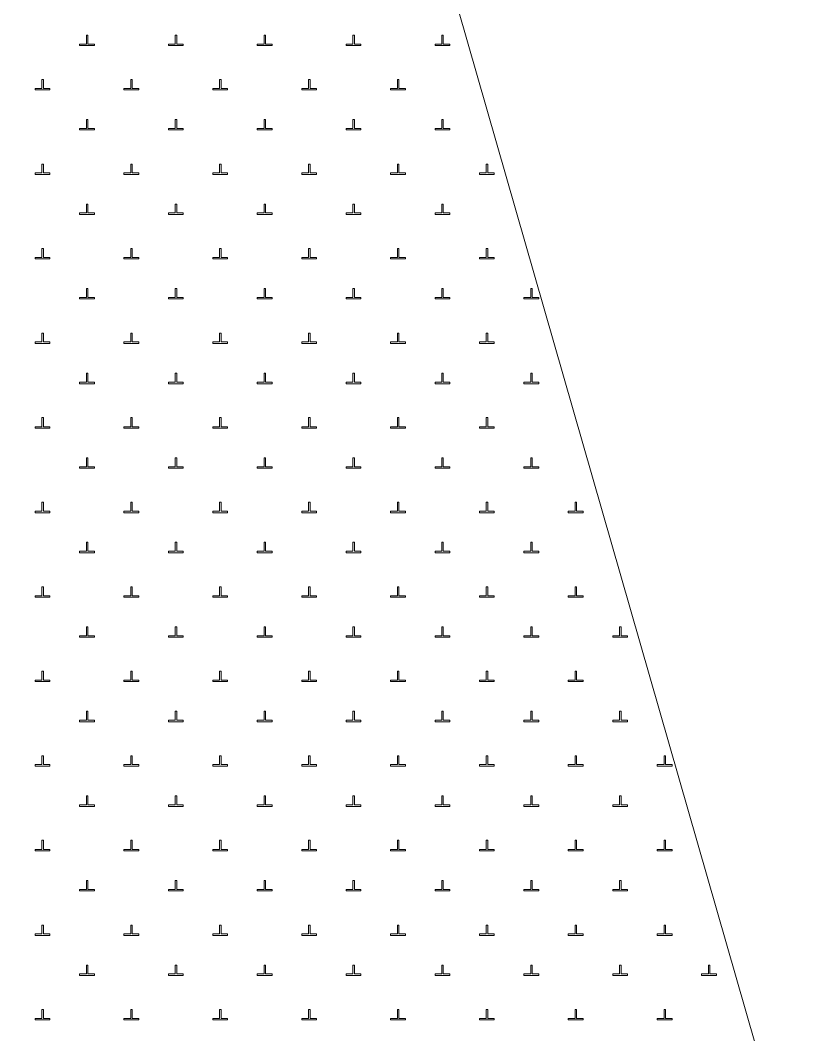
# Model space of a CAD drawing. Header units: metres. Extents: x 551390 to 552118, y 1837759 to 1838646.
# Drawn here: x 551946.41 to 551973.16, y 1838507.08 to 1838541.3 of the extents above; entities that cross this region are included whole.
import ezdxf

# ---------------------------------------------------------------- set-up
doc = ezdxf.new("R2010")
doc.units = ezdxf.units.M
doc.header["$LTSCALE"] = 0.8
doc.layers.add('10', color=7, linetype='Continuous', lineweight=13)
doc.layers.add('19', color=7, linetype='Continuous', lineweight=13)

msp = doc.modelspace()

# ---------------------------------------------------------------- linework, layer by layer
at = {"layer": '10'}
msp.add_lwpolyline([(551973.16, 1838500), (551951.16, 1838576.61), (551951.17, 1838576.63), (551932.18, 1838574.02), (551935.39, 1838524.4), (551872.61, 1838520.36), (551870.95, 1838519.99), (551873.12, 1838500)], dxfattribs=at)
at = {"layer": '19'}
for points in [[(551948.41, 1838540.45), (551948.91, 1838540.45), (551948.91, 1838540.5), (551948.69, 1838540.5), (551948.69, 1838540.8), (551948.64, 1838540.8), (551948.64, 1838540.5), (551948.41, 1838540.5)], [(551951.41, 1838540.45), (551951.91, 1838540.45), (551951.91, 1838540.5), (551951.69, 1838540.5), (551951.69, 1838540.8), (551951.64, 1838540.8), (551951.64, 1838540.5), (551951.41, 1838540.5)], [(551954.41, 1838540.45), (551954.91, 1838540.45), (551954.91, 1838540.5), (551954.69, 1838540.5), (551954.69, 1838540.8), (551954.64, 1838540.8), (551954.64, 1838540.5), (551954.41, 1838540.5)], [(551957.41, 1838540.45), (551957.91, 1838540.45), (551957.91, 1838540.5), (551957.69, 1838540.5), (551957.69, 1838540.8), (551957.64, 1838540.8), (551957.64, 1838540.5), (551957.41, 1838540.5)], [(551960.41, 1838540.45), (551960.91, 1838540.45), (551960.91, 1838540.5), (551960.69, 1838540.5), (551960.69, 1838540.8), (551960.64, 1838540.8), (551960.64, 1838540.5), (551960.41, 1838540.5)], [(551946.91, 1838538.95), (551947.41, 1838538.95), (551947.41, 1838539), (551947.19, 1838539), (551947.19, 1838539.3), (551947.14, 1838539.3), (551947.14, 1838539), (551946.91, 1838539)], [(551949.91, 1838538.95), (551950.41, 1838538.95), (551950.41, 1838539), (551950.19, 1838539), (551950.19, 1838539.3), (551950.14, 1838539.3), (551950.14, 1838539), (551949.91, 1838539)], [(551952.91, 1838538.95), (551953.41, 1838538.95), (551953.41, 1838539), (551953.19, 1838539), (551953.19, 1838539.3), (551953.14, 1838539.3), (551953.14, 1838539), (551952.91, 1838539)], [(551955.91, 1838538.95), (551956.41, 1838538.95), (551956.41, 1838539), (551956.19, 1838539), (551956.19, 1838539.3), (551956.14, 1838539.3), (551956.14, 1838539), (551955.91, 1838539)], [(551958.91, 1838538.95), (551959.41, 1838538.95), (551959.41, 1838539), (551959.19, 1838539), (551959.19, 1838539.3), (551959.14, 1838539.3), (551959.14, 1838539), (551958.91, 1838539)], [(551948.41, 1838537.6), (551948.91, 1838537.6), (551948.91, 1838537.65), (551948.69, 1838537.65), (551948.69, 1838537.95), (551948.64, 1838537.95), (551948.64, 1838537.65), (551948.41, 1838537.65)], [(551951.41, 1838537.6), (551951.91, 1838537.6), (551951.91, 1838537.65), (551951.69, 1838537.65), (551951.69, 1838537.95), (551951.64, 1838537.95), (551951.64, 1838537.65), (551951.41, 1838537.65)], [(551954.41, 1838537.6), (551954.91, 1838537.6), (551954.91, 1838537.65), (551954.69, 1838537.65), (551954.69, 1838537.95), (551954.64, 1838537.95), (551954.64, 1838537.65), (551954.41, 1838537.65)], [(551957.41, 1838537.6), (551957.91, 1838537.6), (551957.91, 1838537.65), (551957.69, 1838537.65), (551957.69, 1838537.95), (551957.64, 1838537.95), (551957.64, 1838537.65), (551957.41, 1838537.65)], [(551960.41, 1838537.6), (551960.91, 1838537.6), (551960.91, 1838537.65), (551960.69, 1838537.65), (551960.69, 1838537.95), (551960.64, 1838537.95), (551960.64, 1838537.65), (551960.41, 1838537.65)], [(551946.91, 1838536.1), (551947.41, 1838536.1), (551947.41, 1838536.15), (551947.19, 1838536.15), (551947.19, 1838536.45), (551947.14, 1838536.45), (551947.14, 1838536.15), (551946.91, 1838536.15)], [(551949.91, 1838536.1), (551950.41, 1838536.1), (551950.41, 1838536.15), (551950.19, 1838536.15), (551950.19, 1838536.45), (551950.14, 1838536.45), (551950.14, 1838536.15), (551949.91, 1838536.15)], [(551952.91, 1838536.1), (551953.41, 1838536.1), (551953.41, 1838536.15), (551953.19, 1838536.15), (551953.19, 1838536.45), (551953.14, 1838536.45), (551953.14, 1838536.15), (551952.91, 1838536.15)], [(551955.91, 1838536.1), (551956.41, 1838536.1), (551956.41, 1838536.15), (551956.19, 1838536.15), (551956.19, 1838536.45), (551956.14, 1838536.45), (551956.14, 1838536.15), (551955.91, 1838536.15)], [(551958.91, 1838536.1), (551959.41, 1838536.1), (551959.41, 1838536.15), (551959.19, 1838536.15), (551959.19, 1838536.45), (551959.14, 1838536.45), (551959.14, 1838536.15), (551958.91, 1838536.15)], [(551961.91, 1838536.1), (551962.41, 1838536.1), (551962.41, 1838536.15), (551962.19, 1838536.15), (551962.19, 1838536.45), (551962.14, 1838536.45), (551962.14, 1838536.15), (551961.91, 1838536.15)], [(551948.41, 1838534.75), (551948.91, 1838534.75), (551948.91, 1838534.8), (551948.69, 1838534.8), (551948.69, 1838535.1), (551948.64, 1838535.1), (551948.64, 1838534.8), (551948.41, 1838534.8)], [(551951.41, 1838534.75), (551951.91, 1838534.75), (551951.91, 1838534.8), (551951.69, 1838534.8), (551951.69, 1838535.1), (551951.64, 1838535.1), (551951.64, 1838534.8), (551951.41, 1838534.8)], [(551954.41, 1838534.75), (551954.91, 1838534.75), (551954.91, 1838534.8), (551954.69, 1838534.8), (551954.69, 1838535.1), (551954.64, 1838535.1), (551954.64, 1838534.8), (551954.41, 1838534.8)], [(551957.41, 1838534.75), (551957.91, 1838534.75), (551957.91, 1838534.8), (551957.69, 1838534.8), (551957.69, 1838535.1), (551957.64, 1838535.1), (551957.64, 1838534.8), (551957.41, 1838534.8)], [(551960.41, 1838534.75), (551960.91, 1838534.75), (551960.91, 1838534.8), (551960.69, 1838534.8), (551960.69, 1838535.1), (551960.64, 1838535.1), (551960.64, 1838534.8), (551960.41, 1838534.8)], [(551946.91, 1838533.25), (551947.41, 1838533.25), (551947.41, 1838533.3), (551947.19, 1838533.3), (551947.19, 1838533.6), (551947.14, 1838533.6), (551947.14, 1838533.3), (551946.91, 1838533.3)], [(551949.91, 1838533.25), (551950.41, 1838533.25), (551950.41, 1838533.3), (551950.19, 1838533.3), (551950.19, 1838533.6), (551950.14, 1838533.6), (551950.14, 1838533.3), (551949.91, 1838533.3)], [(551952.91, 1838533.25), (551953.41, 1838533.25), (551953.41, 1838533.3), (551953.19, 1838533.3), (551953.19, 1838533.6), (551953.14, 1838533.6), (551953.14, 1838533.3), (551952.91, 1838533.3)], [(551955.91, 1838533.25), (551956.41, 1838533.25), (551956.41, 1838533.3), (551956.19, 1838533.3), (551956.19, 1838533.6), (551956.14, 1838533.6), (551956.14, 1838533.3), (551955.91, 1838533.3)], [(551958.91, 1838533.25), (551959.41, 1838533.25), (551959.41, 1838533.3), (551959.19, 1838533.3), (551959.19, 1838533.6), (551959.14, 1838533.6), (551959.14, 1838533.3), (551958.91, 1838533.3)], [(551961.91, 1838533.25), (551962.41, 1838533.25), (551962.41, 1838533.3), (551962.19, 1838533.3), (551962.19, 1838533.6), (551962.14, 1838533.6), (551962.14, 1838533.3), (551961.91, 1838533.3)], [(551948.41, 1838531.9), (551948.91, 1838531.9), (551948.91, 1838531.95), (551948.69, 1838531.95), (551948.69, 1838532.25), (551948.64, 1838532.25), (551948.64, 1838531.95), (551948.41, 1838531.95)], [(551951.41, 1838531.9), (551951.91, 1838531.9), (551951.91, 1838531.95), (551951.69, 1838531.95), (551951.69, 1838532.25), (551951.64, 1838532.25), (551951.64, 1838531.95), (551951.41, 1838531.95)], [(551954.41, 1838531.9), (551954.91, 1838531.9), (551954.91, 1838531.95), (551954.69, 1838531.95), (551954.69, 1838532.25), (551954.64, 1838532.25), (551954.64, 1838531.95), (551954.41, 1838531.95)], [(551957.41, 1838531.9), (551957.91, 1838531.9), (551957.91, 1838531.95), (551957.69, 1838531.95), (551957.69, 1838532.25), (551957.64, 1838532.25), (551957.64, 1838531.95), (551957.41, 1838531.95)], [(551960.41, 1838531.9), (551960.91, 1838531.9), (551960.91, 1838531.95), (551960.69, 1838531.95), (551960.69, 1838532.25), (551960.64, 1838532.25), (551960.64, 1838531.95), (551960.41, 1838531.95)], [(551963.41, 1838531.9), (551963.91, 1838531.9), (551963.91, 1838531.95), (551963.69, 1838531.95), (551963.69, 1838532.25), (551963.64, 1838532.25), (551963.64, 1838531.95), (551963.41, 1838531.95)], [(551946.91, 1838530.4), (551947.41, 1838530.4), (551947.41, 1838530.45), (551947.19, 1838530.45), (551947.19, 1838530.75), (551947.14, 1838530.75), (551947.14, 1838530.45), (551946.91, 1838530.45)], [(551949.91, 1838530.4), (551950.41, 1838530.4), (551950.41, 1838530.45), (551950.19, 1838530.45), (551950.19, 1838530.75), (551950.14, 1838530.75), (551950.14, 1838530.45), (551949.91, 1838530.45)], [(551952.91, 1838530.4), (551953.41, 1838530.4), (551953.41, 1838530.45), (551953.19, 1838530.45), (551953.19, 1838530.75), (551953.14, 1838530.75), (551953.14, 1838530.45), (551952.91, 1838530.45)], [(551955.91, 1838530.4), (551956.41, 1838530.4), (551956.41, 1838530.45), (551956.19, 1838530.45), (551956.19, 1838530.75), (551956.14, 1838530.75), (551956.14, 1838530.45), (551955.91, 1838530.45)], [(551958.91, 1838530.4), (551959.41, 1838530.4), (551959.41, 1838530.45), (551959.19, 1838530.45), (551959.19, 1838530.75), (551959.14, 1838530.75), (551959.14, 1838530.45), (551958.91, 1838530.45)], [(551961.91, 1838530.4), (551962.41, 1838530.4), (551962.41, 1838530.45), (551962.19, 1838530.45), (551962.19, 1838530.75), (551962.14, 1838530.75), (551962.14, 1838530.45), (551961.91, 1838530.45)], [(551948.41, 1838529.04), (551948.91, 1838529.04), (551948.91, 1838529.09), (551948.69, 1838529.09), (551948.69, 1838529.4), (551948.64, 1838529.4), (551948.64, 1838529.09), (551948.41, 1838529.09)], [(551951.41, 1838529.04), (551951.91, 1838529.04), (551951.91, 1838529.09), (551951.69, 1838529.09), (551951.69, 1838529.4), (551951.64, 1838529.4), (551951.64, 1838529.09), (551951.41, 1838529.09)], [(551954.41, 1838529.04), (551954.91, 1838529.04), (551954.91, 1838529.09), (551954.69, 1838529.09), (551954.69, 1838529.4), (551954.64, 1838529.4), (551954.64, 1838529.09), (551954.41, 1838529.09)], [(551957.41, 1838529.04), (551957.91, 1838529.04), (551957.91, 1838529.09), (551957.69, 1838529.09), (551957.69, 1838529.4), (551957.64, 1838529.4), (551957.64, 1838529.09), (551957.41, 1838529.09)], [(551960.41, 1838529.04), (551960.91, 1838529.04), (551960.91, 1838529.09), (551960.69, 1838529.09), (551960.69, 1838529.4), (551960.64, 1838529.4), (551960.64, 1838529.09), (551960.41, 1838529.09)], [(551963.41, 1838529.04), (551963.91, 1838529.04), (551963.91, 1838529.09), (551963.69, 1838529.09), (551963.69, 1838529.4), (551963.64, 1838529.4), (551963.64, 1838529.09), (551963.41, 1838529.09)], [(551946.91, 1838527.54), (551947.41, 1838527.54), (551947.41, 1838527.59), (551947.19, 1838527.59), (551947.19, 1838527.9), (551947.14, 1838527.9), (551947.14, 1838527.59), (551946.91, 1838527.59)], [(551949.91, 1838527.54), (551950.41, 1838527.54), (551950.41, 1838527.59), (551950.19, 1838527.59), (551950.19, 1838527.9), (551950.14, 1838527.9), (551950.14, 1838527.59), (551949.91, 1838527.59)], [(551952.91, 1838527.54), (551953.41, 1838527.54), (551953.41, 1838527.59), (551953.19, 1838527.59), (551953.19, 1838527.9), (551953.14, 1838527.9), (551953.14, 1838527.59), (551952.91, 1838527.59)], [(551955.91, 1838527.54), (551956.41, 1838527.54), (551956.41, 1838527.59), (551956.19, 1838527.59), (551956.19, 1838527.9), (551956.14, 1838527.9), (551956.14, 1838527.59), (551955.91, 1838527.59)], [(551958.91, 1838527.54), (551959.41, 1838527.54), (551959.41, 1838527.59), (551959.19, 1838527.59), (551959.19, 1838527.9), (551959.14, 1838527.9), (551959.14, 1838527.59), (551958.91, 1838527.59)], [(551961.91, 1838527.54), (551962.41, 1838527.54), (551962.41, 1838527.59), (551962.19, 1838527.59), (551962.19, 1838527.9), (551962.14, 1838527.9), (551962.14, 1838527.59), (551961.91, 1838527.59)], [(551948.41, 1838526.19), (551948.91, 1838526.19), (551948.91, 1838526.24), (551948.69, 1838526.24), (551948.69, 1838526.54), (551948.64, 1838526.54), (551948.64, 1838526.24), (551948.41, 1838526.24)], [(551951.41, 1838526.19), (551951.91, 1838526.19), (551951.91, 1838526.24), (551951.69, 1838526.24), (551951.69, 1838526.54), (551951.64, 1838526.54), (551951.64, 1838526.24), (551951.41, 1838526.24)], [(551954.41, 1838526.19), (551954.91, 1838526.19), (551954.91, 1838526.24), (551954.69, 1838526.24), (551954.69, 1838526.54), (551954.64, 1838526.54), (551954.64, 1838526.24), (551954.41, 1838526.24)], [(551957.41, 1838526.19), (551957.91, 1838526.19), (551957.91, 1838526.24), (551957.69, 1838526.24), (551957.69, 1838526.54), (551957.64, 1838526.54), (551957.64, 1838526.24), (551957.41, 1838526.24)], [(551960.41, 1838526.19), (551960.91, 1838526.19), (551960.91, 1838526.24), (551960.69, 1838526.24), (551960.69, 1838526.54), (551960.64, 1838526.54), (551960.64, 1838526.24), (551960.41, 1838526.24)], [(551963.41, 1838526.19), (551963.91, 1838526.19), (551963.91, 1838526.24), (551963.69, 1838526.24), (551963.69, 1838526.54), (551963.64, 1838526.54), (551963.64, 1838526.24), (551963.41, 1838526.24)], [(551946.91, 1838524.69), (551947.41, 1838524.69), (551947.41, 1838524.74), (551947.19, 1838524.74), (551947.19, 1838525.04), (551947.14, 1838525.04), (551947.14, 1838524.74), (551946.91, 1838524.74)], [(551949.91, 1838524.69), (551950.41, 1838524.69), (551950.41, 1838524.74), (551950.19, 1838524.74), (551950.19, 1838525.04), (551950.14, 1838525.04), (551950.14, 1838524.74), (551949.91, 1838524.74)], [(551952.91, 1838524.69), (551953.41, 1838524.69), (551953.41, 1838524.74), (551953.19, 1838524.74), (551953.19, 1838525.04), (551953.14, 1838525.04), (551953.14, 1838524.74), (551952.91, 1838524.74)], [(551955.91, 1838524.69), (551956.41, 1838524.69), (551956.41, 1838524.74), (551956.19, 1838524.74), (551956.19, 1838525.04), (551956.14, 1838525.04), (551956.14, 1838524.74), (551955.91, 1838524.74)], [(551958.91, 1838524.69), (551959.41, 1838524.69), (551959.41, 1838524.74), (551959.19, 1838524.74), (551959.19, 1838525.04), (551959.14, 1838525.04), (551959.14, 1838524.74), (551958.91, 1838524.74)], [(551961.91, 1838524.69), (551962.41, 1838524.69), (551962.41, 1838524.74), (551962.19, 1838524.74), (551962.19, 1838525.04), (551962.14, 1838525.04), (551962.14, 1838524.74), (551961.91, 1838524.74)], [(551964.91, 1838524.69), (551965.41, 1838524.69), (551965.41, 1838524.74), (551965.19, 1838524.74), (551965.19, 1838525.04), (551965.14, 1838525.04), (551965.14, 1838524.74), (551964.91, 1838524.74)], [(551948.41, 1838523.34), (551948.91, 1838523.34), (551948.91, 1838523.39), (551948.69, 1838523.39), (551948.69, 1838523.69), (551948.64, 1838523.69), (551948.64, 1838523.39), (551948.41, 1838523.39)], [(551951.41, 1838523.34), (551951.91, 1838523.34), (551951.91, 1838523.39), (551951.69, 1838523.39), (551951.69, 1838523.69), (551951.64, 1838523.69), (551951.64, 1838523.39), (551951.41, 1838523.39)], [(551954.41, 1838523.34), (551954.91, 1838523.34), (551954.91, 1838523.39), (551954.69, 1838523.39), (551954.69, 1838523.69), (551954.64, 1838523.69), (551954.64, 1838523.39), (551954.41, 1838523.39)], [(551957.41, 1838523.34), (551957.91, 1838523.34), (551957.91, 1838523.39), (551957.69, 1838523.39), (551957.69, 1838523.69), (551957.64, 1838523.69), (551957.64, 1838523.39), (551957.41, 1838523.39)], [(551960.41, 1838523.34), (551960.91, 1838523.34), (551960.91, 1838523.39), (551960.69, 1838523.39), (551960.69, 1838523.69), (551960.64, 1838523.69), (551960.64, 1838523.39), (551960.41, 1838523.39)], [(551963.41, 1838523.34), (551963.91, 1838523.34), (551963.91, 1838523.39), (551963.69, 1838523.39), (551963.69, 1838523.69), (551963.64, 1838523.69), (551963.64, 1838523.39), (551963.41, 1838523.39)], [(551946.91, 1838521.84), (551947.41, 1838521.84), (551947.41, 1838521.89), (551947.19, 1838521.89), (551947.19, 1838522.19), (551947.14, 1838522.19), (551947.14, 1838521.89), (551946.91, 1838521.89)], [(551949.91, 1838521.84), (551950.41, 1838521.84), (551950.41, 1838521.89), (551950.19, 1838521.89), (551950.19, 1838522.19), (551950.14, 1838522.19), (551950.14, 1838521.89), (551949.91, 1838521.89)], [(551952.91, 1838521.84), (551953.41, 1838521.84), (551953.41, 1838521.89), (551953.19, 1838521.89), (551953.19, 1838522.19), (551953.14, 1838522.19), (551953.14, 1838521.89), (551952.91, 1838521.89)], [(551955.91, 1838521.84), (551956.41, 1838521.84), (551956.41, 1838521.89), (551956.19, 1838521.89), (551956.19, 1838522.19), (551956.14, 1838522.19), (551956.14, 1838521.89), (551955.91, 1838521.89)], [(551958.91, 1838521.84), (551959.41, 1838521.84), (551959.41, 1838521.89), (551959.19, 1838521.89), (551959.19, 1838522.19), (551959.14, 1838522.19), (551959.14, 1838521.89), (551958.91, 1838521.89)], [(551961.91, 1838521.84), (551962.41, 1838521.84), (551962.41, 1838521.89), (551962.19, 1838521.89), (551962.19, 1838522.19), (551962.14, 1838522.19), (551962.14, 1838521.89), (551961.91, 1838521.89)], [(551964.91, 1838521.84), (551965.41, 1838521.84), (551965.41, 1838521.89), (551965.19, 1838521.89), (551965.19, 1838522.19), (551965.14, 1838522.19), (551965.14, 1838521.89), (551964.91, 1838521.89)], [(551948.41, 1838520.49), (551948.91, 1838520.49), (551948.91, 1838520.54), (551948.69, 1838520.54), (551948.69, 1838520.84), (551948.64, 1838520.84), (551948.64, 1838520.54), (551948.41, 1838520.54)], [(551951.41, 1838520.49), (551951.91, 1838520.49), (551951.91, 1838520.54), (551951.69, 1838520.54), (551951.69, 1838520.84), (551951.64, 1838520.84), (551951.64, 1838520.54), (551951.41, 1838520.54)], [(551954.41, 1838520.49), (551954.91, 1838520.49), (551954.91, 1838520.54), (551954.69, 1838520.54), (551954.69, 1838520.84), (551954.64, 1838520.84), (551954.64, 1838520.54), (551954.41, 1838520.54)], [(551957.41, 1838520.49), (551957.91, 1838520.49), (551957.91, 1838520.54), (551957.69, 1838520.54), (551957.69, 1838520.84), (551957.64, 1838520.84), (551957.64, 1838520.54), (551957.41, 1838520.54)], [(551960.41, 1838520.49), (551960.91, 1838520.49), (551960.91, 1838520.54), (551960.69, 1838520.54), (551960.69, 1838520.84), (551960.64, 1838520.84), (551960.64, 1838520.54), (551960.41, 1838520.54)], [(551963.41, 1838520.49), (551963.91, 1838520.49), (551963.91, 1838520.54), (551963.69, 1838520.54), (551963.69, 1838520.84), (551963.64, 1838520.84), (551963.64, 1838520.54), (551963.41, 1838520.54)], [(551966.41, 1838520.49), (551966.91, 1838520.49), (551966.91, 1838520.54), (551966.69, 1838520.54), (551966.69, 1838520.84), (551966.64, 1838520.84), (551966.64, 1838520.54), (551966.41, 1838520.54)], [(551946.91, 1838518.99), (551947.41, 1838518.99), (551947.41, 1838519.04), (551947.19, 1838519.04), (551947.19, 1838519.34), (551947.14, 1838519.34), (551947.14, 1838519.04), (551946.91, 1838519.04)], [(551949.91, 1838518.99), (551950.41, 1838518.99), (551950.41, 1838519.04), (551950.19, 1838519.04), (551950.19, 1838519.34), (551950.14, 1838519.34), (551950.14, 1838519.04), (551949.91, 1838519.04)], [(551952.91, 1838518.99), (551953.41, 1838518.99), (551953.41, 1838519.04), (551953.19, 1838519.04), (551953.19, 1838519.34), (551953.14, 1838519.34), (551953.14, 1838519.04), (551952.91, 1838519.04)], [(551955.91, 1838518.99), (551956.41, 1838518.99), (551956.41, 1838519.04), (551956.19, 1838519.04), (551956.19, 1838519.34), (551956.14, 1838519.34), (551956.14, 1838519.04), (551955.91, 1838519.04)], [(551958.91, 1838518.99), (551959.41, 1838518.99), (551959.41, 1838519.04), (551959.19, 1838519.04), (551959.19, 1838519.34), (551959.14, 1838519.34), (551959.14, 1838519.04), (551958.91, 1838519.04)], [(551961.91, 1838518.99), (551962.41, 1838518.99), (551962.41, 1838519.04), (551962.19, 1838519.04), (551962.19, 1838519.34), (551962.14, 1838519.34), (551962.14, 1838519.04), (551961.91, 1838519.04)], [(551964.91, 1838518.99), (551965.41, 1838518.99), (551965.41, 1838519.04), (551965.19, 1838519.04), (551965.19, 1838519.34), (551965.14, 1838519.34), (551965.14, 1838519.04), (551964.91, 1838519.04)], [(551948.41, 1838517.64), (551948.91, 1838517.64), (551948.91, 1838517.69), (551948.69, 1838517.69), (551948.69, 1838517.99), (551948.64, 1838517.99), (551948.64, 1838517.69), (551948.41, 1838517.69)], [(551951.41, 1838517.64), (551951.91, 1838517.64), (551951.91, 1838517.69), (551951.69, 1838517.69), (551951.69, 1838517.99), (551951.64, 1838517.99), (551951.64, 1838517.69), (551951.41, 1838517.69)], [(551954.41, 1838517.64), (551954.91, 1838517.64), (551954.91, 1838517.69), (551954.69, 1838517.69), (551954.69, 1838517.99), (551954.64, 1838517.99), (551954.64, 1838517.69), (551954.41, 1838517.69)], [(551957.41, 1838517.64), (551957.91, 1838517.64), (551957.91, 1838517.69), (551957.69, 1838517.69), (551957.69, 1838517.99), (551957.64, 1838517.99), (551957.64, 1838517.69), (551957.41, 1838517.69)], [(551960.41, 1838517.64), (551960.91, 1838517.64), (551960.91, 1838517.69), (551960.69, 1838517.69), (551960.69, 1838517.99), (551960.64, 1838517.99), (551960.64, 1838517.69), (551960.41, 1838517.69)], [(551963.41, 1838517.64), (551963.91, 1838517.64), (551963.91, 1838517.69), (551963.69, 1838517.69), (551963.69, 1838517.99), (551963.64, 1838517.99), (551963.64, 1838517.69), (551963.41, 1838517.69)], [(551966.41, 1838517.64), (551966.91, 1838517.64), (551966.91, 1838517.69), (551966.69, 1838517.69), (551966.69, 1838517.99), (551966.64, 1838517.99), (551966.64, 1838517.69), (551966.41, 1838517.69)], [(551946.91, 1838516.14), (551947.41, 1838516.14), (551947.41, 1838516.19), (551947.19, 1838516.19), (551947.19, 1838516.49), (551947.14, 1838516.49), (551947.14, 1838516.19), (551946.91, 1838516.19)], [(551949.91, 1838516.14), (551950.41, 1838516.14), (551950.41, 1838516.19), (551950.19, 1838516.19), (551950.19, 1838516.49), (551950.14, 1838516.49), (551950.14, 1838516.19), (551949.91, 1838516.19)], [(551952.91, 1838516.14), (551953.41, 1838516.14), (551953.41, 1838516.19), (551953.19, 1838516.19), (551953.19, 1838516.49), (551953.14, 1838516.49), (551953.14, 1838516.19), (551952.91, 1838516.19)], [(551955.91, 1838516.14), (551956.41, 1838516.14), (551956.41, 1838516.19), (551956.19, 1838516.19), (551956.19, 1838516.49), (551956.14, 1838516.49), (551956.14, 1838516.19), (551955.91, 1838516.19)], [(551958.91, 1838516.14), (551959.41, 1838516.14), (551959.41, 1838516.19), (551959.19, 1838516.19), (551959.19, 1838516.49), (551959.14, 1838516.49), (551959.14, 1838516.19), (551958.91, 1838516.19)], [(551961.91, 1838516.14), (551962.41, 1838516.14), (551962.41, 1838516.19), (551962.19, 1838516.19), (551962.19, 1838516.49), (551962.14, 1838516.49), (551962.14, 1838516.19), (551961.91, 1838516.19)], [(551964.91, 1838516.14), (551965.41, 1838516.14), (551965.41, 1838516.19), (551965.19, 1838516.19), (551965.19, 1838516.49), (551965.14, 1838516.49), (551965.14, 1838516.19), (551964.91, 1838516.19)], [(551967.91, 1838516.14), (551968.41, 1838516.14), (551968.41, 1838516.19), (551968.19, 1838516.19), (551968.19, 1838516.49), (551968.14, 1838516.49), (551968.14, 1838516.19), (551967.91, 1838516.19)], [(551948.41, 1838514.78), (551948.91, 1838514.78), (551948.91, 1838514.83), (551948.69, 1838514.83), (551948.69, 1838515.14), (551948.64, 1838515.14), (551948.64, 1838514.83), (551948.41, 1838514.83)], [(551951.41, 1838514.78), (551951.91, 1838514.78), (551951.91, 1838514.83), (551951.69, 1838514.83), (551951.69, 1838515.14), (551951.64, 1838515.14), (551951.64, 1838514.83), (551951.41, 1838514.83)], [(551954.41, 1838514.78), (551954.91, 1838514.78), (551954.91, 1838514.83), (551954.69, 1838514.83), (551954.69, 1838515.14), (551954.64, 1838515.14), (551954.64, 1838514.83), (551954.41, 1838514.83)], [(551957.41, 1838514.78), (551957.91, 1838514.78), (551957.91, 1838514.83), (551957.69, 1838514.83), (551957.69, 1838515.14), (551957.64, 1838515.14), (551957.64, 1838514.83), (551957.41, 1838514.83)], [(551960.41, 1838514.78), (551960.91, 1838514.78), (551960.91, 1838514.83), (551960.69, 1838514.83), (551960.69, 1838515.14), (551960.64, 1838515.14), (551960.64, 1838514.83), (551960.41, 1838514.83)], [(551963.41, 1838514.78), (551963.91, 1838514.78), (551963.91, 1838514.83), (551963.69, 1838514.83), (551963.69, 1838515.14), (551963.64, 1838515.14), (551963.64, 1838514.83), (551963.41, 1838514.83)], [(551966.41, 1838514.78), (551966.91, 1838514.78), (551966.91, 1838514.83), (551966.69, 1838514.83), (551966.69, 1838515.14), (551966.64, 1838515.14), (551966.64, 1838514.83), (551966.41, 1838514.83)], [(551946.91, 1838513.28), (551947.41, 1838513.28), (551947.41, 1838513.33), (551947.19, 1838513.33), (551947.19, 1838513.64), (551947.14, 1838513.64), (551947.14, 1838513.33), (551946.91, 1838513.33)], [(551949.91, 1838513.28), (551950.41, 1838513.28), (551950.41, 1838513.33), (551950.19, 1838513.33), (551950.19, 1838513.64), (551950.14, 1838513.64), (551950.14, 1838513.33), (551949.91, 1838513.33)], [(551952.91, 1838513.28), (551953.41, 1838513.28), (551953.41, 1838513.33), (551953.19, 1838513.33), (551953.19, 1838513.64), (551953.14, 1838513.64), (551953.14, 1838513.33), (551952.91, 1838513.33)], [(551955.91, 1838513.28), (551956.41, 1838513.28), (551956.41, 1838513.33), (551956.19, 1838513.33), (551956.19, 1838513.64), (551956.14, 1838513.64), (551956.14, 1838513.33), (551955.91, 1838513.33)], [(551958.91, 1838513.28), (551959.41, 1838513.28), (551959.41, 1838513.33), (551959.19, 1838513.33), (551959.19, 1838513.64), (551959.14, 1838513.64), (551959.14, 1838513.33), (551958.91, 1838513.33)], [(551961.91, 1838513.28), (551962.41, 1838513.28), (551962.41, 1838513.33), (551962.19, 1838513.33), (551962.19, 1838513.64), (551962.14, 1838513.64), (551962.14, 1838513.33), (551961.91, 1838513.33)], [(551964.91, 1838513.28), (551965.41, 1838513.28), (551965.41, 1838513.33), (551965.19, 1838513.33), (551965.19, 1838513.64), (551965.14, 1838513.64), (551965.14, 1838513.33), (551964.91, 1838513.33)], [(551967.91, 1838513.28), (551968.41, 1838513.28), (551968.41, 1838513.33), (551968.19, 1838513.33), (551968.19, 1838513.64), (551968.14, 1838513.64), (551968.14, 1838513.33), (551967.91, 1838513.33)], [(551948.41, 1838511.93), (551948.91, 1838511.93), (551948.91, 1838511.98), (551948.69, 1838511.98), (551948.69, 1838512.28), (551948.64, 1838512.28), (551948.64, 1838511.98), (551948.41, 1838511.98)], [(551951.41, 1838511.93), (551951.91, 1838511.93), (551951.91, 1838511.98), (551951.69, 1838511.98), (551951.69, 1838512.28), (551951.64, 1838512.28), (551951.64, 1838511.98), (551951.41, 1838511.98)], [(551954.41, 1838511.93), (551954.91, 1838511.93), (551954.91, 1838511.98), (551954.69, 1838511.98), (551954.69, 1838512.28), (551954.64, 1838512.28), (551954.64, 1838511.98), (551954.41, 1838511.98)], [(551957.41, 1838511.93), (551957.91, 1838511.93), (551957.91, 1838511.98), (551957.69, 1838511.98), (551957.69, 1838512.28), (551957.64, 1838512.28), (551957.64, 1838511.98), (551957.41, 1838511.98)], [(551960.41, 1838511.93), (551960.91, 1838511.93), (551960.91, 1838511.98), (551960.69, 1838511.98), (551960.69, 1838512.28), (551960.64, 1838512.28), (551960.64, 1838511.98), (551960.41, 1838511.98)], [(551963.41, 1838511.93), (551963.91, 1838511.93), (551963.91, 1838511.98), (551963.69, 1838511.98), (551963.69, 1838512.28), (551963.64, 1838512.28), (551963.64, 1838511.98), (551963.41, 1838511.98)], [(551966.41, 1838511.93), (551966.91, 1838511.93), (551966.91, 1838511.98), (551966.69, 1838511.98), (551966.69, 1838512.28), (551966.64, 1838512.28), (551966.64, 1838511.98), (551966.41, 1838511.98)], [(551946.91, 1838510.43), (551947.41, 1838510.43), (551947.41, 1838510.48), (551947.19, 1838510.48), (551947.19, 1838510.78), (551947.14, 1838510.78), (551947.14, 1838510.48), (551946.91, 1838510.48)], [(551949.91, 1838510.43), (551950.41, 1838510.43), (551950.41, 1838510.48), (551950.19, 1838510.48), (551950.19, 1838510.78), (551950.14, 1838510.78), (551950.14, 1838510.48), (551949.91, 1838510.48)], [(551952.91, 1838510.43), (551953.41, 1838510.43), (551953.41, 1838510.48), (551953.19, 1838510.48), (551953.19, 1838510.78), (551953.14, 1838510.78), (551953.14, 1838510.48), (551952.91, 1838510.48)], [(551955.91, 1838510.43), (551956.41, 1838510.43), (551956.41, 1838510.48), (551956.19, 1838510.48), (551956.19, 1838510.78), (551956.14, 1838510.78), (551956.14, 1838510.48), (551955.91, 1838510.48)], [(551958.91, 1838510.43), (551959.41, 1838510.43), (551959.41, 1838510.48), (551959.19, 1838510.48), (551959.19, 1838510.78), (551959.14, 1838510.78), (551959.14, 1838510.48), (551958.91, 1838510.48)], [(551961.91, 1838510.43), (551962.41, 1838510.43), (551962.41, 1838510.48), (551962.19, 1838510.48), (551962.19, 1838510.78), (551962.14, 1838510.78), (551962.14, 1838510.48), (551961.91, 1838510.48)], [(551964.91, 1838510.43), (551965.41, 1838510.43), (551965.41, 1838510.48), (551965.19, 1838510.48), (551965.19, 1838510.78), (551965.14, 1838510.78), (551965.14, 1838510.48), (551964.91, 1838510.48)], [(551967.91, 1838510.43), (551968.41, 1838510.43), (551968.41, 1838510.48), (551968.19, 1838510.48), (551968.19, 1838510.78), (551968.14, 1838510.78), (551968.14, 1838510.48), (551967.91, 1838510.48)], [(551948.41, 1838509.08), (551948.91, 1838509.08), (551948.91, 1838509.13), (551948.69, 1838509.13), (551948.69, 1838509.43), (551948.64, 1838509.43), (551948.64, 1838509.13), (551948.41, 1838509.13)], [(551951.41, 1838509.08), (551951.91, 1838509.08), (551951.91, 1838509.13), (551951.69, 1838509.13), (551951.69, 1838509.43), (551951.64, 1838509.43), (551951.64, 1838509.13), (551951.41, 1838509.13)], [(551954.41, 1838509.08), (551954.91, 1838509.08), (551954.91, 1838509.13), (551954.69, 1838509.13), (551954.69, 1838509.43), (551954.64, 1838509.43), (551954.64, 1838509.13), (551954.41, 1838509.13)], [(551957.41, 1838509.08), (551957.91, 1838509.08), (551957.91, 1838509.13), (551957.69, 1838509.13), (551957.69, 1838509.43), (551957.64, 1838509.43), (551957.64, 1838509.13), (551957.41, 1838509.13)], [(551960.41, 1838509.08), (551960.91, 1838509.08), (551960.91, 1838509.13), (551960.69, 1838509.13), (551960.69, 1838509.43), (551960.64, 1838509.43), (551960.64, 1838509.13), (551960.41, 1838509.13)], [(551963.41, 1838509.08), (551963.91, 1838509.08), (551963.91, 1838509.13), (551963.69, 1838509.13), (551963.69, 1838509.43), (551963.64, 1838509.43), (551963.64, 1838509.13), (551963.41, 1838509.13)], [(551966.41, 1838509.08), (551966.91, 1838509.08), (551966.91, 1838509.13), (551966.69, 1838509.13), (551966.69, 1838509.43), (551966.64, 1838509.43), (551966.64, 1838509.13), (551966.41, 1838509.13)], [(551969.41, 1838509.08), (551969.91, 1838509.08), (551969.91, 1838509.13), (551969.69, 1838509.13), (551969.69, 1838509.43), (551969.64, 1838509.43), (551969.64, 1838509.13), (551969.41, 1838509.13)], [(551946.91, 1838507.58), (551947.41, 1838507.58), (551947.41, 1838507.63), (551947.19, 1838507.63), (551947.19, 1838507.93), (551947.14, 1838507.93), (551947.14, 1838507.63), (551946.91, 1838507.63)], [(551949.91, 1838507.58), (551950.41, 1838507.58), (551950.41, 1838507.63), (551950.19, 1838507.63), (551950.19, 1838507.93), (551950.14, 1838507.93), (551950.14, 1838507.63), (551949.91, 1838507.63)], [(551952.91, 1838507.58), (551953.41, 1838507.58), (551953.41, 1838507.63), (551953.19, 1838507.63), (551953.19, 1838507.93), (551953.14, 1838507.93), (551953.14, 1838507.63), (551952.91, 1838507.63)], [(551955.91, 1838507.58), (551956.41, 1838507.58), (551956.41, 1838507.63), (551956.19, 1838507.63), (551956.19, 1838507.93), (551956.14, 1838507.93), (551956.14, 1838507.63), (551955.91, 1838507.63)], [(551958.91, 1838507.58), (551959.41, 1838507.58), (551959.41, 1838507.63), (551959.19, 1838507.63), (551959.19, 1838507.93), (551959.14, 1838507.93), (551959.14, 1838507.63), (551958.91, 1838507.63)], [(551961.91, 1838507.58), (551962.41, 1838507.58), (551962.41, 1838507.63), (551962.19, 1838507.63), (551962.19, 1838507.93), (551962.14, 1838507.93), (551962.14, 1838507.63), (551961.91, 1838507.63)], [(551964.91, 1838507.58), (551965.41, 1838507.58), (551965.41, 1838507.63), (551965.19, 1838507.63), (551965.19, 1838507.93), (551965.14, 1838507.93), (551965.14, 1838507.63), (551964.91, 1838507.63)], [(551967.91, 1838507.58), (551968.41, 1838507.58), (551968.41, 1838507.63), (551968.19, 1838507.63), (551968.19, 1838507.93), (551968.14, 1838507.93), (551968.14, 1838507.63), (551967.91, 1838507.63)]]:
    msp.add_lwpolyline(points, close=True, dxfattribs=at)

doc.saveas('drawing.dxf')
